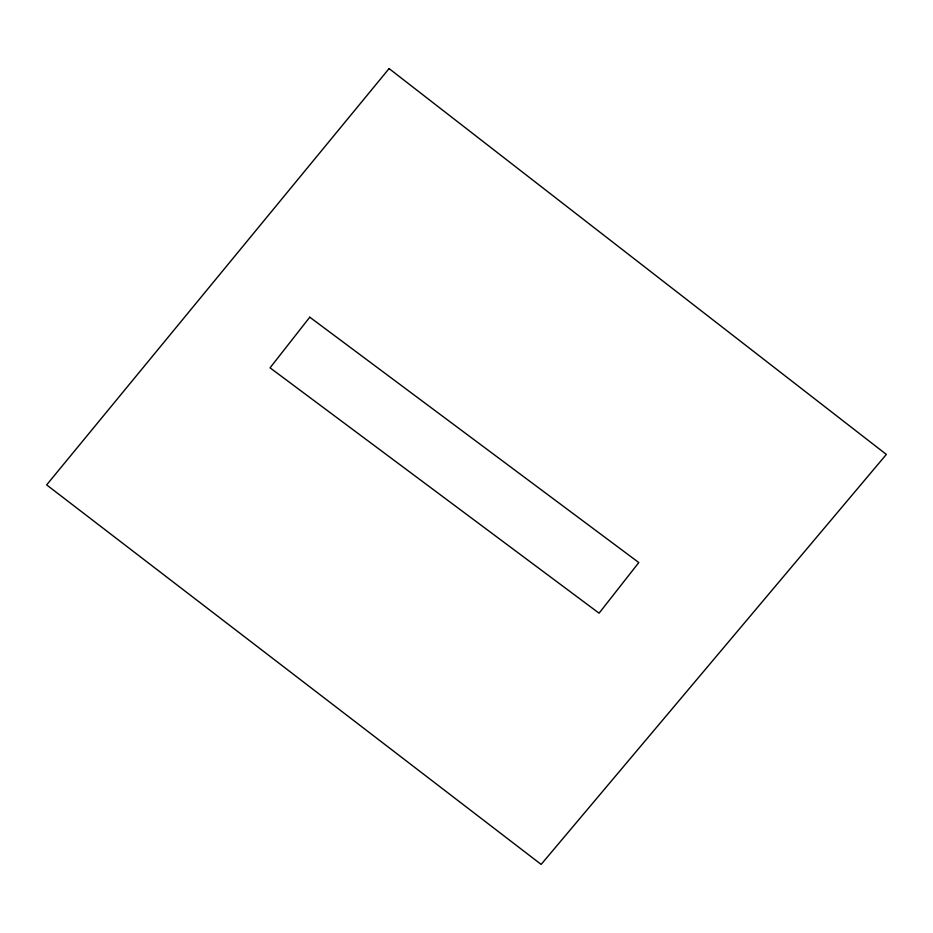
<?xml version="1.0" encoding="UTF-8"?>
<svg xmlns="http://www.w3.org/2000/svg" width="933" height="933" viewBox="0 0 933 933"><rect width="100%" height="100%" fill="white"/><g stroke="black" fill="none" stroke-linecap="round" stroke-linejoin="round"><path stroke-width="1.4" d="M309.779 317.185L270.057 367.824L599.079 613.191L638.802 562.552L309.779 317.185M389.084 68.587L46.65 484.892L541.152 864.413L886.35 454.429L389.084 68.587"/></g></svg>
